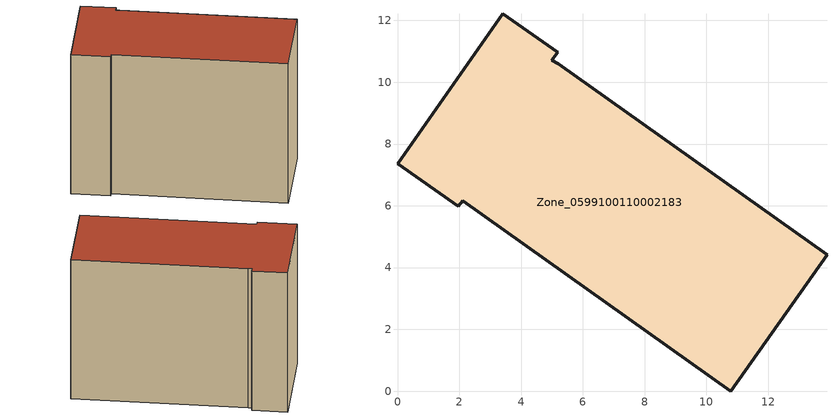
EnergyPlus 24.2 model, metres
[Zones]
Zone_0599100110002183
 floor ground (C_G): 5.21,10.59 13.9,4.41 10.79,0 2.11,6.17 1.97,5.98 0,7.36 3.4,12.21 5.18,10.97 5,10.71 z4.13
 wall outside (C_F): 3.4,12.21 0,7.36 1.97,5.98 2.11,6.17 10.79,0 13.9,4.41 5.21,10.59 5,10.71 5.18,10.97 3.4,12.21 z4.13:13.72
 roof outside (C_R): 5,10.71 5.18,10.97 3.4,12.21 0,7.36 1.97,5.98 2.11,6.17 10.79,0 13.9,4.41 5.21,10.59 z13.72
[BUILDING]
Pand.0599100110002183: North Axis=0; Terrain=City; Loads Convergence Tolerance Value=0.04; Temperature Convergence Tolerance Value=0.4; Solar Distribution=FullExterior; Maximum Number of Warmup Days=25; Minimum Number of Warmup Days=1
[Site:Location]
Rotterdam.The.Hague.AP_ZH_NLD Design_Conditions: Latitude=51.96; Longitude=4.45; Time Zone=1; Elevation=-4.5
[SITE:GROUNDTEMPERATURE:BUILDINGSURFACE]
18, 18, 18, 18, 18, 18, 18, 18, 18, 18, 18, 18
[MATERIAL] Thermal Absorptance=0.9; Solar Absorptance=0.7; Visible Absorptance=0.7
Name | Roughness | Thickness | Conductivity | Density | Specific Heat
G.TI.2015-2018 | MediumSmooth | 0.15 | 0.0428571 | 540 | 1210
F.TI.2015-2018 | Rough | 0.3 | 0.0666667 | 1920 | 840
R.TI.2015-2018 | MediumRough | 0.2 | 0.0333333 | 1500 | 1000
[CONSTRUCTION]
C_G: G.TI.2015-2018
C_F: F.TI.2015-2018
C_R: R.TI.2015-2018
[ZONE]
Zone_0599100110002183: Type=1; Multiplier=1; Ceiling Height=Autocalculate; Volume=Autocalculate; Floor Area=autocalculate; Part of Total Floor Area=Yes
[ZONEINFILTRATION:DESIGNFLOWRATE]
Infil_Zone_0599100110002183: Zone or ZoneList or Space or SpaceList=Zone_0599100110002183; Schedule=AlwaysOn; Design Flow Rate Calculation Method=Flow/Area; Flow Rate per Floor Area=0.0015; Constant Term Coefficient=1; Temperature Term Coefficient=0; Velocity Term Coefficient=0; Velocity Squared Term Coefficient=0
[HVACTEMPLATE:ZONE:IDEALLOADSAIRSYSTEM]
Zone_0599100110002183: Maximum Heating Supply Air Temperature=50; Minimum Cooling Supply Air Temperature=13; Maximum Heating Supply Air Humidity Ratio=0.0156; Minimum Cooling Supply Air Humidity Ratio=0.0077; Heating Limit=NoLimit; Cooling Limit=NoLimit; Dehumidification Control Type=ConstantSensibleHeatRatio; Cooling Sensible Heat Ratio=0.7; Dehumidification Setpoint=60; Humidification Control Type=None; Humidification Setpoint=30; Outdoor Air Method=None; Outdoor Air Flow Rate per Person=0.00944; Outdoor Air Flow Rate per Zone Floor Area=0; Outdoor Air Flow Rate per Zone=0; Demand Controlled Ventilation Type=None; Outdoor Air Economizer Type=NoEconomizer; Heat Recovery Type=None; Sensible Heat Recovery Effectiveness=0.7; Latent Heat Recovery Effectiveness=0.65
[ZONECONTROL:THERMOSTAT]
ThermostatControl_Zone_0599100110002183: Zone or ZoneList=Zone_0599100110002183; Control Type Schedule=DualSetpointControlType; Control 1=Thermostat_Zone_0599100110002183; Temperature Difference Between Cutout And Setpoint=0
[THERMOSTATSETPOINT:DUALSETPOINT]
Thermostat_Zone_0599100110002183: Heating Setpoint Temperature Schedule=HeatingSetpoint_Zone_0599100110002183; Cooling Setpoint Temperature Schedule=CoolingSetpoint_Zone_0599100110002183
[SCHEDULE:COMPACT]
HeatingSetpoint_Zone_0599100110002183: Through: 12/31, For: AllDays, Until: 24:00, 21
CoolingSetpoint_Zone_0599100110002183: Through: 12/31, For: AllDays, Until: 24:00, 24
DualSetpointControlType: Through: 12/31, For: AllDays, Until: 24:00, 4
AlwaysOn: Through: 12/31, For: AllDays, Until: 24:00, 1
